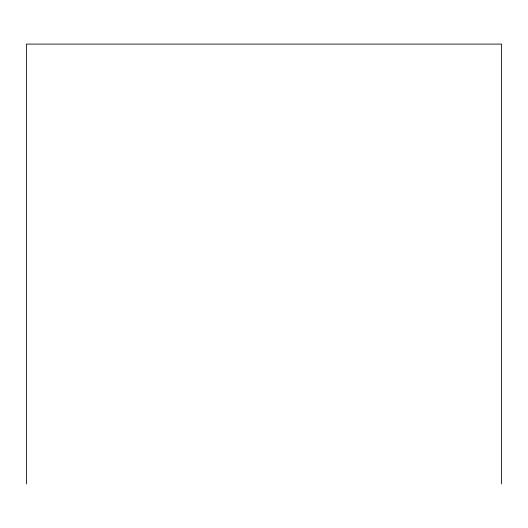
<?xml version="1.0" encoding="UTF-8"?>
<svg xmlns="http://www.w3.org/2000/svg" width="528" height="528" viewBox="0 0 528 528"><rect width="100%" height="100%" fill="white"/><g stroke="black" fill="none" stroke-linecap="round" stroke-linejoin="round"><path stroke-width="0.79" d="M501.6 483.905L501.6 44.095L26.4 44.095L26.4 483.905"/></g></svg>
